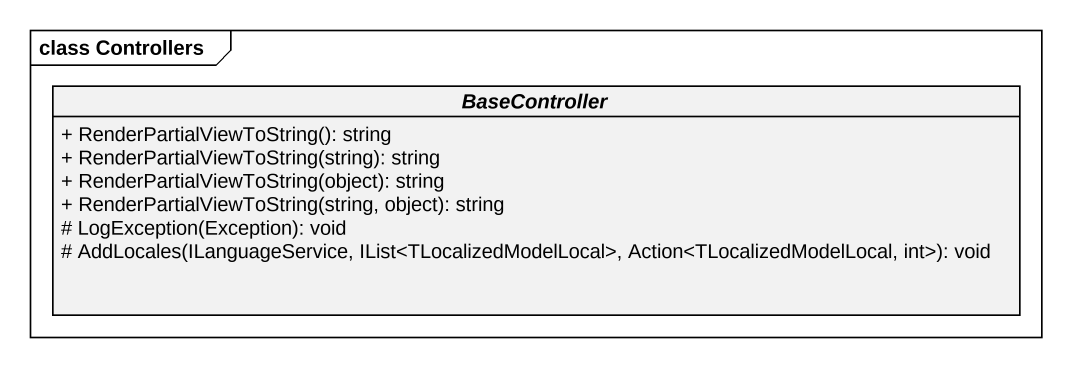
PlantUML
@startuml
mainframe class Controllers
hide circle
hide empty members
skinparam classAttributeIconSize 0
abstract class BaseController {
  + RenderPartialViewToString(): string
  + RenderPartialViewToString(string): string
  + RenderPartialViewToString(object): string
  + RenderPartialViewToString(string, object): string
  # LogException(Exception): void
  # AddLocales(ILanguageService, IList<TLocalizedModelLocal>, Action<TLocalizedModelLocal, int>): void
}
@enduml
